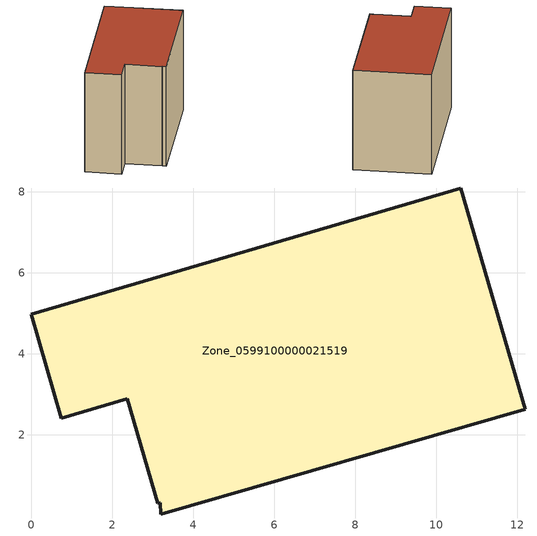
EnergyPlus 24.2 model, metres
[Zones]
Zone_0599100000021519
 floor ground (C_G): 3.12,0.3 2.37,2.88 0.74,2.41 0,4.97 10.6,8.09 12.19,2.63 3.2,0.04 3.18,0.32 z0
 wall outside (C_F): 10.6,8.09 0,4.97 0.74,2.41 2.37,2.88 3.12,0.3 3.18,0.32 3.2,0.04 12.19,2.63 10.6,8.09 z0:7.84
 roof outside (C_R): 2.37,2.88 3.12,0.3 3.18,0.32 3.2,0.04 12.19,2.63 10.6,8.09 0,4.97 0.74,2.41 z7.84
[BUILDING]
Pand.0599100000021519: North Axis=0; Terrain=City; Loads Convergence Tolerance Value=0.04; Temperature Convergence Tolerance Value=0.4; Solar Distribution=FullExterior; Maximum Number of Warmup Days=25; Minimum Number of Warmup Days=1
[Site:Location]
Rotterdam.The.Hague.AP_ZH_NLD Design_Conditions: Latitude=51.96; Longitude=4.45; Time Zone=1; Elevation=-4.5
[SITE:GROUNDTEMPERATURE:BUILDINGSURFACE]
18, 18, 18, 18, 18, 18, 18, 18, 18, 18, 18, 18
[MATERIAL] Thermal Absorptance=0.9; Solar Absorptance=0.7; Visible Absorptance=0.7
Name | Roughness | Thickness | Conductivity | Density | Specific Heat
G.TC.1975-1991 | MediumSmooth | 0.15 | 0.288461 | 540 | 1210
F.TC.1975-1991 | Rough | 0.3 | 0.230769 | 1920 | 840
R.TC.1975-1991 | MediumRough | 0.2 | 0.153846 | 1500 | 1000
[CONSTRUCTION]
C_G: G.TC.1975-1991
C_F: F.TC.1975-1991
C_R: R.TC.1975-1991
[ZONE]
Zone_0599100000021519: Type=1; Multiplier=1; Ceiling Height=Autocalculate; Volume=Autocalculate; Floor Area=autocalculate; Part of Total Floor Area=Yes
[ZONEINFILTRATION:DESIGNFLOWRATE]
Infil_Zone_0599100000021519: Zone or ZoneList or Space or SpaceList=Zone_0599100000021519; Schedule=AlwaysOn; Design Flow Rate Calculation Method=Flow/Area; Flow Rate per Floor Area=0.003; Constant Term Coefficient=1; Temperature Term Coefficient=0; Velocity Term Coefficient=0; Velocity Squared Term Coefficient=0
[HVACTEMPLATE:ZONE:IDEALLOADSAIRSYSTEM]
Zone_0599100000021519: Maximum Heating Supply Air Temperature=50; Minimum Cooling Supply Air Temperature=13; Maximum Heating Supply Air Humidity Ratio=0.0156; Minimum Cooling Supply Air Humidity Ratio=0.0077; Heating Limit=NoLimit; Cooling Limit=NoLimit; Dehumidification Control Type=ConstantSensibleHeatRatio; Cooling Sensible Heat Ratio=0.7; Dehumidification Setpoint=60; Humidification Control Type=None; Humidification Setpoint=30; Outdoor Air Method=None; Outdoor Air Flow Rate per Person=0.00944; Outdoor Air Flow Rate per Zone Floor Area=0; Outdoor Air Flow Rate per Zone=0; Demand Controlled Ventilation Type=None; Outdoor Air Economizer Type=NoEconomizer; Heat Recovery Type=None; Sensible Heat Recovery Effectiveness=0.7; Latent Heat Recovery Effectiveness=0.65
[ZONECONTROL:THERMOSTAT]
ThermostatControl_Zone_0599100000021519: Zone or ZoneList=Zone_0599100000021519; Control Type Schedule=DualSetpointControlType; Control 1=Thermostat_Zone_0599100000021519; Temperature Difference Between Cutout And Setpoint=0
[THERMOSTATSETPOINT:DUALSETPOINT]
Thermostat_Zone_0599100000021519: Heating Setpoint Temperature Schedule=HeatingSetpoint_Zone_0599100000021519; Cooling Setpoint Temperature Schedule=CoolingSetpoint_Zone_0599100000021519
[SCHEDULE:COMPACT]
HeatingSetpoint_Zone_0599100000021519: Through: 12/31, For: AllDays, Until: 24:00, 21
CoolingSetpoint_Zone_0599100000021519: Through: 12/31, For: AllDays, Until: 24:00, 24
DualSetpointControlType: Through: 12/31, For: AllDays, Until: 24:00, 4
AlwaysOn: Through: 12/31, For: AllDays, Until: 24:00, 1
